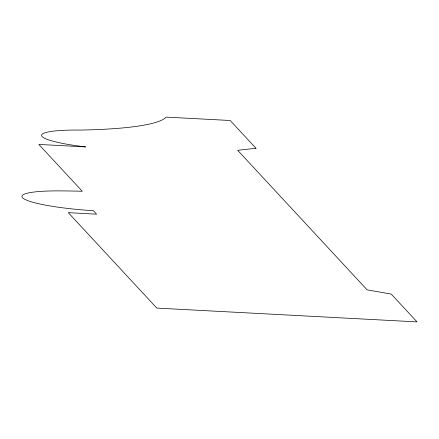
<?xml version="1.0" encoding="UTF-8"?>
<svg xmlns="http://www.w3.org/2000/svg" width="439" height="439" viewBox="0 0 439 439"><rect width="100%" height="100%" fill="white"/><g stroke="black" fill="none" stroke-linecap="round" stroke-linejoin="round"><path stroke-width="0.66" d="M255.981 148.283L237.664 150.303L367.125 289.844L391.27 294.114L417.05 321.897L156.827 308.09L68.292 212.663L96.607 214.166L93.381 210.693A66.338 9.12 4.2 0 1 24.222 198.988A66.338 9.12 4.2 0 1 59.331 190.888A158.056 21.725 4.2 0 1 82.28 191.261L38.83 144.431L85.638 146.911A63.759 8.764 4.2 0 1 41.667 135.788A63.759 8.764 4.2 0 1 80.167 130.081A192.694 26.483 4.2 0 0 166.183 117.103L230.201 120.5L255.981 148.283"/></g></svg>
